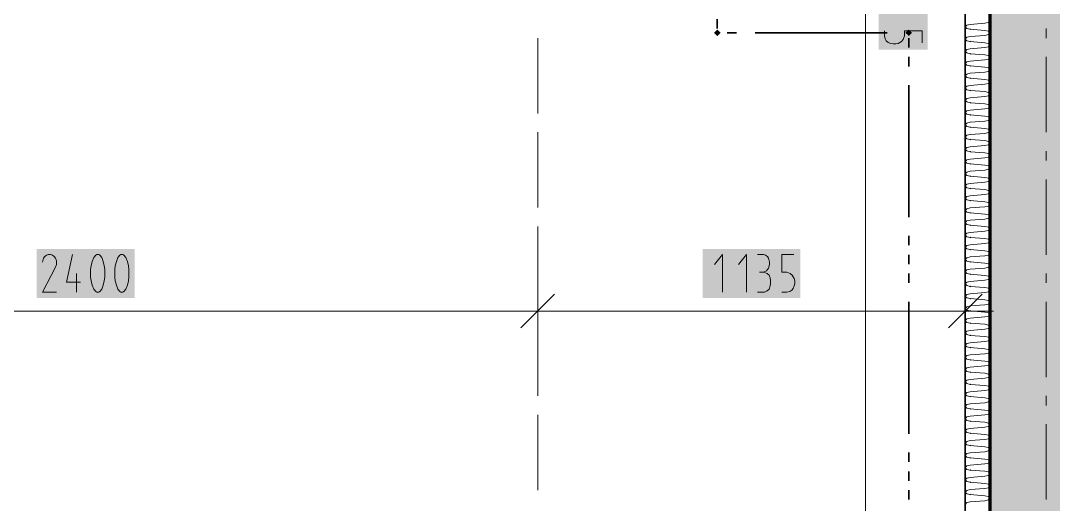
# Model space of a CAD drawing. Header units: millimetres. Extents: x 0 to 594, y 0 to 420.
# Drawn here: x 364.73 to 387, y 275.75 to 286.18 of the extents above; entities that cross this region are included whole.
import ezdxf

# ---------------------------------------------------------------- set-up
doc = ezdxf.new("R2010")
doc.units = ezdxf.units.MM
doc.header["$LTSCALE"] = 8
for name, color, linetype in [('PDF_Dopravni znaceni', 7, 'Continuous'), ('PDF_Koty delkove', 7, 'Continuous'), ('PDF_Osy hlavni', 7, 'Continuous'), ('PDF_Pozarni useky', 3, 'Continuous'), ('PDF_Steny obvodove nosne', 7, 'Continuous'), ('PDF_Steny sendvic', 7, 'Continuous')]:
    doc.layers.add(name, color=color, linetype=linetype)

msp = doc.modelspace()

# ---------------------------------------------------------------- linework, layer by layer
at = {"layer": 'PDF_Dopravni znaceni', "lineweight": 18}
for points in [[(375.882, 285.803), (375.882, 284.177)], [(375.882, 283.771), (375.882, 282.146)], [(375.882, 281.74), (375.882, 280.114)], [(375.882, 279.708), (375.882, 278.083)], [(375.882, 277.676), (375.882, 276.051)]]:
    msp.add_lwpolyline(points, dxfattribs=at)
at = {"layer": 'PDF_Koty delkove', "lineweight": 18}
for points in [[(382.954, 294.709), (382.954, 292.677), (382.954, 288.208), (382.954, 287.395), (382.954, 286.867), (382.954, 247.292), (382.954, 246.682)], [(384.172, 285.699), (384.172, 285.959), (383.794, 285.959), (383.794, 285.851), (383.766, 285.775), (383.726, 285.732), (383.658, 285.689), (383.604, 285.678), (383.55, 285.678), (383.496, 285.689), (383.442, 285.71), (383.401, 285.743), (383.374, 285.786), (383.36, 285.851), (383.36, 285.959)], [(365.502, 280.322), (365.198, 280.322), (365.48, 280.864), (365.502, 280.918), (365.502, 280.999), (365.48, 281.053), (365.448, 281.094), (365.415, 281.121), (365.372, 281.134), (365.329, 281.134), (365.285, 281.121), (365.253, 281.094), (365.22, 281.053), (365.198, 280.973)], [(365.718, 280.539), (365.849, 281.134)], [(379.865, 281.134), (379.692, 280.918)], [(379.865, 280.322), (379.865, 281.134)], [(380.385, 280.322), (380.385, 281.134), (380.212, 280.918)], [(380.624, 281.134), (380.754, 281.134), (380.798, 281.121), (380.84, 281.094), (380.862, 281.053), (380.884, 280.973), (380.884, 280.918), (380.862, 280.837), (380.819, 280.783), (380.754, 280.756), (380.667, 280.756)], [(381.404, 281.134), (381.144, 281.134), (381.144, 280.756), (381.253, 280.756), (381.328, 280.728), (381.372, 280.687), (381.414, 280.62), (381.425, 280.566), (381.425, 280.512), (381.414, 280.457), (381.393, 280.404), (381.361, 280.363), (381.318, 280.336), (381.253, 280.322), (381.144, 280.322)], [(365.935, 280.322), (365.935, 280.728)], [(380.624, 280.322), (380.775, 280.322), (380.829, 280.349), (380.873, 280.39), (380.894, 280.457), (380.905, 280.512), (380.905, 280.566), (380.894, 280.634), (380.873, 280.687), (380.829, 280.728), (380.754, 280.756)], [(366.022, 280.539), (365.718, 280.539)], [(375.882, 279.306), (375.882, 279.915), (375.882, 280.525)], [(385.105, 279.306), (385.105, 279.915), (385.105, 280.525)], [(375.516, 279.55), (376.247, 280.281)], [(384.74, 279.55), (385.471, 280.281)], [(258.862, 279.915), (284.46, 279.915), (310.058, 279.915), (335.656, 279.915), (356.378, 279.915), (375.882, 279.915), (385.105, 279.915), (385.715, 279.915)]]:
    msp.add_lwpolyline(points, dxfattribs=at)
for points in [[(366.542, 280.648), (366.542, 280.81), (366.531, 280.891), (366.51, 280.986), (366.477, 281.067), (366.434, 281.121), (366.412, 281.134), (366.369, 281.134), (366.347, 281.121), (366.304, 281.067), (366.272, 280.986), (366.249, 280.891), (366.238, 280.81), (366.238, 280.648), (366.249, 280.566), (366.272, 280.471), (366.304, 280.39), (366.347, 280.336), (366.369, 280.322), (366.412, 280.322), (366.434, 280.336), (366.477, 280.39), (366.51, 280.471), (366.531, 280.566)], [(367.062, 280.648), (367.062, 280.81), (367.051, 280.891), (367.03, 280.986), (366.997, 281.067), (366.954, 281.121), (366.932, 281.134), (366.889, 281.134), (366.867, 281.121), (366.824, 281.067), (366.792, 280.986), (366.77, 280.891), (366.759, 280.81), (366.759, 280.648), (366.77, 280.566), (366.792, 280.471), (366.824, 280.39), (366.867, 280.336), (366.889, 280.322), (366.932, 280.322), (366.954, 280.336), (366.997, 280.39), (367.03, 280.471), (367.051, 280.566)]]:
    msp.add_lwpolyline(points, close=True, dxfattribs=at)
at = {"layer": 'PDF_Koty delkove', "color": 7, "lineweight": 18, "true_color": 0xffffff, "transparency": 33554559}
for points in [[(383.238, 286.623), (383.238, 285.556), (384.294, 286.623), (384.294, 285.556)], [(365.076, 280.2), (367.184, 280.2), (365.076, 281.256), (367.184, 281.256)], [(379.44, 280.2), (381.547, 280.2), (379.44, 281.256), (381.547, 281.256)]]:
    msp.add_solid(points, dxfattribs=at)
at = {"layer": 'PDF_Osy hlavni', "lineweight": 18}
for points in [[(386.852, 286.006), (386.852, 285.803)], [(386.852, 285.396), (386.852, 283.771)], [(386.852, 283.365), (386.852, 283.162)], [(386.852, 282.755), (386.852, 281.13)], [(386.852, 280.724), (386.852, 280.521)], [(386.852, 280.114), (386.852, 278.489)], [(386.852, 278.083), (386.852, 277.879)], [(386.852, 277.473), (386.852, 275.848)]]:
    msp.add_lwpolyline(points, dxfattribs=at)
at = {"layer": 'PDF_Pozarni useky', "lineweight": 35}
for points in [[(379.755, 286.209), (379.755, 286.006)], [(379.755, 285.916), (379.762, 285.916)], [(379.965, 285.916), (380.168, 285.916)], [(380.574, 285.916), (383.419, 285.916)], [(383.825, 285.916), (383.886, 285.916)], [(383.886, 285.803), (383.886, 285.6)], [(383.886, 285.396), (383.886, 285.193)], [(383.886, 284.787), (383.886, 281.943)], [(383.886, 281.536), (383.886, 281.333)], [(383.886, 281.13), (383.886, 280.927)], [(383.886, 280.724), (383.886, 280.521)], [(383.886, 280.114), (383.886, 277.27)], [(383.886, 276.864), (383.886, 276.661)], [(383.886, 276.457), (383.886, 276.254)], [(383.886, 276.051), (383.886, 275.848)]]:
    msp.add_lwpolyline(points, dxfattribs=at)
at = {"layer": 'PDF_Pozarni useky', "lineweight": 35, "transparency": 33554559}
for points in [[(379.755, 285.987), (379.826, 285.916), (379.684, 285.916), (379.755, 285.845)], [(379.684, 285.916), (379.755, 285.987), (379.755, 285.845), (379.826, 285.916)], [(383.815, 285.916), (383.886, 285.987), (383.886, 285.845), (383.957, 285.916)], [(383.886, 285.987), (383.957, 285.916), (383.815, 285.916), (383.886, 285.845)]]:
    msp.add_solid(points, dxfattribs=at)
at = {"layer": 'PDF_Steny obvodove nosne', "lineweight": 70}
msp.add_lwpolyline([(385.633, 294.709), (369.909, 294.709), (369.909, 292.677), (381.042, 292.677), (381.855, 292.677), (385.633, 292.677), (385.633, 288.208), (385.633, 287.395), (385.633, 286.867), (385.633, 259.319)], dxfattribs=at)
at = {"layer": 'PDF_Steny obvodove nosne', "color": 9, "lineweight": 9, "true_color": 0xc0c0c0, "transparency": 33554559}
msp.add_solid([(387.665, 259.319), (387.665, 300.072), (385.633, 259.319), (385.633, 300.072)], dxfattribs=at)
at = {"layer": 'PDF_Steny sendvic', "lineweight": 35}
msp.add_lwpolyline([(385.105, 286.867), (385.105, 259.319), (385.633, 259.319), (385.633, 286.867)], dxfattribs=at)
at = {"layer": 'PDF_Steny sendvic', "lineweight": 9}
for points in [[(385.211, 286.099), (385.136, 286.084), (385.105, 286.046)], [(385.105, 286.046), (385.136, 286.009), (385.211, 285.994)], [(385.211, 286.099), (385.528, 286.125)], [(385.528, 286.125), (385.603, 286.141), (385.633, 286.173)], [(385.211, 285.835), (385.136, 285.82), (385.105, 285.782)], [(385.528, 285.967), (385.211, 285.994)], [(385.211, 285.835), (385.528, 285.861)], [(385.528, 285.967), (385.528, 285.967)], [(385.633, 285.92), (385.603, 285.952), (385.528, 285.967)], [(385.528, 285.861), (385.603, 285.877), (385.633, 285.909)], [(385.105, 285.782), (385.136, 285.745)], [(385.136, 285.745), (385.211, 285.729)], [(385.528, 285.703), (385.211, 285.729)], [(385.211, 285.571), (385.528, 285.597)], [(385.528, 285.703), (385.528, 285.703)], [(385.633, 285.656), (385.603, 285.688), (385.528, 285.703)], [(385.528, 285.597), (385.603, 285.613), (385.633, 285.645)], [(385.211, 285.571), (385.136, 285.555), (385.105, 285.518)], [(385.105, 285.518), (385.136, 285.481), (385.211, 285.465)], [(385.528, 285.439), (385.211, 285.465)], [(385.528, 285.439), (385.528, 285.439)], [(385.633, 285.392), (385.603, 285.424), (385.528, 285.439)], [(385.528, 285.333), (385.603, 285.349), (385.633, 285.381)], [(385.211, 285.307), (385.136, 285.291), (385.105, 285.254)], [(385.105, 285.254), (385.136, 285.217), (385.211, 285.201)], [(385.211, 285.307), (385.528, 285.333)], [(385.528, 285.175), (385.211, 285.201)], [(385.528, 285.175), (385.528, 285.175)], [(385.633, 285.128), (385.603, 285.159), (385.528, 285.175)], [(385.211, 285.043), (385.136, 285.027), (385.105, 284.99)], [(385.105, 284.99), (385.136, 284.953), (385.211, 284.937)], [(385.211, 285.043), (385.528, 285.069)], [(385.528, 284.911), (385.211, 284.937)], [(385.528, 285.069), (385.603, 285.084), (385.633, 285.116)], [(385.211, 284.779), (385.136, 284.763), (385.105, 284.726)], [(385.105, 284.726), (385.136, 284.688), (385.211, 284.673)], [(385.211, 284.779), (385.528, 284.805)], [(385.528, 284.911), (385.528, 284.911)], [(385.633, 284.863), (385.603, 284.895), (385.528, 284.911)], [(385.528, 284.805), (385.603, 284.82), (385.633, 284.852)], [(385.528, 284.541), (385.211, 284.515), (385.136, 284.499), (385.105, 284.462)], [(385.528, 284.647), (385.211, 284.673)], [(385.528, 284.647), (385.528, 284.647)], [(385.633, 284.599), (385.603, 284.631), (385.528, 284.647)], [(385.528, 284.541), (385.603, 284.556), (385.633, 284.588)], [(385.105, 284.462), (385.136, 284.424), (385.211, 284.409)], [(385.528, 284.277), (385.211, 284.25), (385.136, 284.235), (385.105, 284.198)], [(385.528, 284.383), (385.211, 284.409)], [(385.528, 284.383), (385.528, 284.383)], [(385.633, 284.335), (385.603, 284.367), (385.528, 284.383)], [(385.528, 284.277), (385.603, 284.292), (385.633, 284.324)], [(385.105, 284.198), (385.136, 284.16), (385.211, 284.145)], [(385.528, 284.119), (385.211, 284.145)], [(385.528, 284.119), (385.528, 284.119)], [(385.633, 284.071), (385.603, 284.103), (385.528, 284.119)], [(385.528, 284.012), (385.603, 284.028), (385.633, 284.06)], [(385.528, 284.012), (385.211, 283.986), (385.136, 283.971), (385.105, 283.933)], [(385.105, 283.933), (385.136, 283.896), (385.211, 283.881)], [(385.528, 283.855), (385.211, 283.881)], [(385.528, 283.855), (385.528, 283.855)], [(385.633, 283.807), (385.603, 283.839), (385.528, 283.855)], [(385.211, 283.722), (385.136, 283.707), (385.105, 283.669)], [(385.105, 283.669), (385.136, 283.632), (385.211, 283.617)], [(385.211, 283.722), (385.528, 283.748)], [(385.528, 283.59), (385.211, 283.617)], [(385.528, 283.748), (385.603, 283.764), (385.633, 283.796)], [(385.528, 283.59), (385.528, 283.59)], [(385.633, 283.543), (385.603, 283.575), (385.528, 283.59)], [(385.211, 283.458), (385.136, 283.443), (385.105, 283.405)], [(385.105, 283.405), (385.136, 283.368), (385.211, 283.352)], [(385.211, 283.458), (385.528, 283.484)], [(385.528, 283.484), (385.603, 283.5), (385.633, 283.532)], [(385.211, 283.194), (385.136, 283.179), (385.105, 283.141)], [(385.105, 283.141), (385.136, 283.104), (385.211, 283.088)], [(385.528, 283.326), (385.211, 283.352)], [(385.211, 283.194), (385.528, 283.22)], [(385.528, 283.326), (385.528, 283.326)], [(385.633, 283.279), (385.603, 283.311), (385.528, 283.326)], [(385.528, 283.22), (385.603, 283.236), (385.633, 283.268)], [(385.211, 282.93), (385.136, 282.914), (385.105, 282.877)], [(385.528, 283.062), (385.211, 283.088)], [(385.211, 282.93), (385.528, 282.956)], [(385.528, 283.062), (385.528, 283.062)], [(385.528, 283.062), (385.528, 283.062)], [(385.633, 283.015), (385.603, 283.047), (385.528, 283.062)], [(385.528, 282.956), (385.603, 282.972), (385.633, 283.004)], [(385.105, 282.877), (385.136, 282.84), (385.211, 282.824)], [(385.528, 282.798), (385.211, 282.824)], [(385.211, 282.666), (385.528, 282.692)], [(385.528, 282.798), (385.528, 282.798)], [(385.633, 282.751), (385.603, 282.783), (385.528, 282.798)], [(385.528, 282.692), (385.603, 282.707), (385.633, 282.739)], [(385.211, 282.666), (385.136, 282.65), (385.105, 282.613)], [(385.105, 282.613), (385.136, 282.576), (385.211, 282.56)], [(385.528, 282.534), (385.211, 282.56)], [(385.528, 282.534), (385.528, 282.534)], [(385.633, 282.486), (385.603, 282.518), (385.528, 282.534)], [(385.528, 282.428), (385.603, 282.443), (385.633, 282.475)], [(385.211, 282.402), (385.136, 282.386), (385.105, 282.349)], [(385.105, 282.349), (385.136, 282.311), (385.211, 282.296)], [(385.211, 282.402), (385.528, 282.428)], [(385.528, 282.27), (385.211, 282.296)], [(385.528, 282.27), (385.528, 282.27)], [(385.633, 282.222), (385.603, 282.254), (385.528, 282.27)], [(385.211, 282.138), (385.136, 282.122), (385.105, 282.085)], [(385.105, 282.085), (385.136, 282.047), (385.211, 282.032)], [(385.211, 282.138), (385.528, 282.164)], [(385.528, 282.006), (385.211, 282.032)], [(385.528, 282.164), (385.603, 282.179), (385.633, 282.211)], [(385.211, 281.873), (385.136, 281.858), (385.105, 281.821)], [(385.105, 281.821), (385.136, 281.783), (385.211, 281.768)], [(385.211, 281.873), (385.528, 281.9)], [(385.528, 282.006), (385.528, 282.006)], [(385.633, 281.958), (385.603, 281.99), (385.528, 282.006)], [(385.528, 281.9), (385.603, 281.915), (385.633, 281.947)], [(385.528, 281.635), (385.211, 281.609), (385.136, 281.594), (385.105, 281.557)], [(385.528, 281.742), (385.211, 281.768)], [(385.528, 281.742), (385.528, 281.742)], [(385.633, 281.694), (385.603, 281.726), (385.528, 281.742)], [(385.528, 281.635), (385.603, 281.651), (385.633, 281.683)], [(385.105, 281.557), (385.136, 281.519), (385.211, 281.504)], [(385.528, 281.371), (385.211, 281.345), (385.136, 281.33), (385.105, 281.292)], [(385.528, 281.478), (385.211, 281.504)], [(385.528, 281.478), (385.528, 281.478)], [(385.633, 281.43), (385.603, 281.462), (385.528, 281.478)], [(385.528, 281.371), (385.603, 281.387), (385.633, 281.419)], [(385.105, 281.292), (385.136, 281.255), (385.211, 281.24)], [(385.528, 281.213), (385.211, 281.24)], [(385.528, 281.213), (385.528, 281.213)], [(385.633, 281.166), (385.603, 281.198), (385.528, 281.213)], [(385.528, 281.107), (385.603, 281.123), (385.633, 281.155)], [(385.211, 281.081), (385.136, 281.066), (385.105, 281.028)], [(385.105, 281.028), (385.136, 280.991), (385.211, 280.975)], [(385.211, 281.081), (385.528, 281.107)], [(385.528, 280.949), (385.211, 280.975)], [(385.528, 280.949), (385.528, 280.949)], [(385.633, 280.902), (385.603, 280.934), (385.528, 280.949)], [(385.528, 280.843), (385.211, 280.817), (385.136, 280.802), (385.105, 280.764)], [(385.105, 280.764), (385.136, 280.727), (385.211, 280.711)], [(385.528, 280.685), (385.211, 280.711)], [(385.528, 280.843), (385.603, 280.859), (385.633, 280.891)], [(385.528, 280.685), (385.528, 280.685)], [(385.633, 280.638), (385.603, 280.67), (385.528, 280.685)], [(385.211, 280.553), (385.136, 280.537), (385.105, 280.5)], [(385.105, 280.5), (385.136, 280.463), (385.211, 280.447)], [(385.211, 280.553), (385.528, 280.579)], [(385.528, 280.579), (385.603, 280.595), (385.633, 280.627)], [(385.211, 280.289), (385.136, 280.273), (385.105, 280.236)], [(385.105, 280.236), (385.136, 280.199), (385.211, 280.183)], [(385.528, 280.421), (385.211, 280.447)], [(385.211, 280.289), (385.528, 280.315)], [(385.528, 280.421), (385.528, 280.421)], [(385.633, 280.374), (385.603, 280.406), (385.528, 280.421)], [(385.528, 280.315), (385.603, 280.33), (385.633, 280.362)], [(385.211, 280.025), (385.136, 280.009), (385.105, 279.972)], [(385.528, 280.157), (385.211, 280.183)], [(385.211, 280.025), (385.528, 280.051)], [(385.528, 280.157), (385.528, 280.157)], [(385.633, 280.109), (385.603, 280.141), (385.528, 280.157)], [(385.528, 280.051), (385.603, 280.066), (385.633, 280.098)], [(385.105, 279.972), (385.136, 279.935), (385.211, 279.919)], [(385.528, 279.893), (385.211, 279.919)], [(385.528, 279.893), (385.528, 279.893)], [(385.633, 279.845), (385.603, 279.877), (385.528, 279.893)], [(385.528, 279.787), (385.603, 279.802), (385.633, 279.834)], [(385.211, 279.761), (385.136, 279.745), (385.105, 279.708)], [(385.105, 279.708), (385.136, 279.67), (385.211, 279.655)], [(385.211, 279.761), (385.528, 279.787)], [(385.528, 279.629), (385.211, 279.655)], [(385.528, 279.629), (385.528, 279.629)], [(385.633, 279.581), (385.603, 279.613), (385.528, 279.629)], [(385.528, 279.523), (385.603, 279.538), (385.633, 279.57)], [(385.211, 279.496), (385.136, 279.481), (385.105, 279.444)], [(385.105, 279.444), (385.136, 279.406), (385.211, 279.391)], [(385.211, 279.496), (385.528, 279.523)], [(385.528, 279.365), (385.211, 279.391)], [(385.528, 279.365), (385.528, 279.365)], [(385.633, 279.317), (385.603, 279.349), (385.528, 279.365)], [(385.211, 279.232), (385.136, 279.217), (385.105, 279.18)], [(385.105, 279.18), (385.136, 279.142)], [(385.136, 279.142), (385.211, 279.127)], [(385.211, 279.232), (385.528, 279.259)], [(385.528, 279.101), (385.211, 279.127)], [(385.528, 279.259), (385.603, 279.274), (385.633, 279.306)], [(385.211, 278.968), (385.136, 278.953), (385.105, 278.915)], [(385.105, 278.915), (385.136, 278.878), (385.211, 278.863)], [(385.211, 278.968), (385.528, 278.994)], [(385.528, 279.101), (385.528, 279.101)], [(385.633, 279.053), (385.603, 279.085), (385.528, 279.101)], [(385.528, 278.994), (385.603, 279.01), (385.633, 279.042)], [(385.211, 278.704), (385.136, 278.689), (385.105, 278.651)], [(385.528, 278.836), (385.211, 278.863)], [(385.211, 278.704), (385.528, 278.73)], [(385.528, 278.836), (385.528, 278.836)], [(385.633, 278.789), (385.603, 278.821), (385.528, 278.836)], [(385.528, 278.73), (385.603, 278.746), (385.633, 278.778)], [(385.105, 278.651), (385.136, 278.614), (385.211, 278.599)], [(385.528, 278.572), (385.211, 278.599)], [(385.211, 278.44), (385.528, 278.466)], [(385.528, 278.572), (385.528, 278.572)], [(385.633, 278.525), (385.603, 278.557), (385.528, 278.572)], [(385.528, 278.466), (385.603, 278.482), (385.633, 278.514)], [(385.211, 278.44), (385.136, 278.425), (385.105, 278.387)], [(385.105, 278.387), (385.136, 278.35), (385.211, 278.334)], [(385.528, 278.308), (385.211, 278.334)], [(385.528, 278.308), (385.528, 278.308)], [(385.633, 278.261), (385.603, 278.293), (385.528, 278.308)], [(385.528, 278.202), (385.603, 278.218), (385.633, 278.25)], [(385.211, 278.176), (385.136, 278.16), (385.105, 278.123)], [(385.105, 278.123), (385.136, 278.086), (385.211, 278.07)], [(385.211, 278.176), (385.528, 278.202)], [(385.528, 278.044), (385.211, 278.07)], [(385.528, 278.044), (385.528, 278.044)], [(385.603, 278.029), (385.528, 278.044)], [(385.633, 277.997), (385.603, 278.029)], [(385.211, 277.912), (385.136, 277.896), (385.105, 277.859)], [(385.105, 277.859), (385.136, 277.822), (385.211, 277.806)], [(385.211, 277.912), (385.528, 277.938)], [(385.528, 277.78), (385.211, 277.806)], [(385.528, 277.938), (385.603, 277.954), (385.633, 277.986)], [(385.211, 277.648), (385.136, 277.632), (385.105, 277.595)], [(385.105, 277.595), (385.136, 277.558), (385.211, 277.542)], [(385.211, 277.648), (385.528, 277.674)], [(385.528, 277.78), (385.528, 277.78)], [(385.633, 277.733), (385.603, 277.764), (385.528, 277.78)], [(385.528, 277.674), (385.603, 277.689), (385.633, 277.721)], [(385.211, 277.384), (385.136, 277.368), (385.105, 277.331)], [(385.528, 277.516), (385.211, 277.542)], [(385.211, 277.384), (385.528, 277.41)], [(385.528, 277.516), (385.528, 277.516)], [(385.633, 277.468), (385.603, 277.5), (385.528, 277.516)], [(385.528, 277.41), (385.603, 277.425), (385.633, 277.457)], [(385.105, 277.331), (385.136, 277.293), (385.211, 277.278)], [(385.211, 277.12), (385.136, 277.104), (385.105, 277.067)], [(385.528, 277.252), (385.211, 277.278)], [(385.211, 277.12), (385.528, 277.146)], [(385.528, 277.252), (385.528, 277.252)], [(385.633, 277.204), (385.603, 277.236), (385.528, 277.252)], [(385.528, 277.146), (385.603, 277.161), (385.633, 277.193)], [(385.105, 277.067), (385.136, 277.029), (385.211, 277.014)], [(385.528, 276.988), (385.211, 277.014)], [(385.528, 276.988), (385.528, 276.988)], [(385.633, 276.94), (385.603, 276.972), (385.528, 276.988)], [(385.528, 276.882), (385.603, 276.897), (385.633, 276.929)], [(385.211, 276.855), (385.136, 276.84), (385.105, 276.803)], [(385.105, 276.803), (385.136, 276.765), (385.211, 276.75)], [(385.211, 276.855), (385.528, 276.882)], [(385.528, 276.724), (385.211, 276.75)], [(385.528, 276.724), (385.528, 276.724)], [(385.633, 276.676), (385.603, 276.708), (385.528, 276.724)], [(385.211, 276.591), (385.136, 276.576), (385.105, 276.538)], [(385.105, 276.538), (385.136, 276.501), (385.211, 276.486)], [(385.211, 276.591), (385.528, 276.617)], [(385.528, 276.46), (385.211, 276.486)], [(385.528, 276.617), (385.603, 276.633), (385.633, 276.665)], [(385.528, 276.46), (385.528, 276.46)], [(385.633, 276.412), (385.603, 276.444), (385.528, 276.46)], [(385.211, 276.327), (385.136, 276.312), (385.105, 276.274)], [(385.105, 276.274), (385.136, 276.237), (385.211, 276.222)], [(385.211, 276.327), (385.528, 276.353)], [(385.528, 276.353), (385.603, 276.369), (385.633, 276.401)], [(385.211, 276.063), (385.136, 276.048), (385.105, 276.01)], [(385.105, 276.01), (385.136, 275.973), (385.211, 275.957)], [(385.528, 276.195), (385.211, 276.222)], [(385.211, 276.063), (385.528, 276.089)], [(385.528, 276.195), (385.528, 276.195)], [(385.633, 276.148), (385.603, 276.18), (385.528, 276.195)], [(385.528, 276.089), (385.603, 276.105), (385.633, 276.137)], [(385.211, 275.799), (385.136, 275.784), (385.105, 275.746)], [(385.528, 275.931), (385.211, 275.957)], [(385.211, 275.799), (385.528, 275.825)], [(385.528, 275.931), (385.528, 275.931)], [(385.633, 275.884), (385.603, 275.916), (385.528, 275.931)], [(385.528, 275.825), (385.603, 275.841), (385.633, 275.873)]]:
    msp.add_lwpolyline(points, dxfattribs=at)
at = {"layer": 'PDF_Steny sendvic', "lineweight": 9, "transparency": 33554559}
for points in [[(385.211, 286.012), (385.229, 285.994), (385.193, 285.994), (385.211, 285.975)], [(385.211, 285.748), (385.229, 285.729), (385.193, 285.729), (385.211, 285.711)], [(385.211, 285.484), (385.229, 285.465), (385.193, 285.465), (385.211, 285.447)], [(385.211, 285.219), (385.229, 285.201), (385.193, 285.201), (385.211, 285.183)], [(385.211, 284.955), (385.229, 284.937), (385.193, 284.937), (385.211, 284.919)], [(385.211, 284.691), (385.229, 284.673), (385.193, 284.673), (385.211, 284.655)], [(385.211, 284.427), (385.229, 284.409), (385.193, 284.409), (385.211, 284.391)], [(385.211, 284.163), (385.229, 284.145), (385.193, 284.145), (385.211, 284.126)], [(385.211, 283.899), (385.229, 283.881), (385.193, 283.881), (385.211, 283.862)], [(385.211, 283.635), (385.229, 283.617), (385.193, 283.617), (385.211, 283.598)], [(385.211, 283.371), (385.229, 283.352), (385.193, 283.352), (385.211, 283.334)], [(385.211, 283.107), (385.229, 283.088), (385.193, 283.088), (385.211, 283.07)], [(385.211, 282.843), (385.229, 282.824), (385.193, 282.824), (385.211, 282.806)], [(385.211, 282.578), (385.229, 282.56), (385.193, 282.56), (385.211, 282.542)], [(385.211, 282.314), (385.229, 282.296), (385.193, 282.296), (385.211, 282.278)], [(385.211, 282.05), (385.229, 282.032), (385.193, 282.032), (385.211, 282.014)], [(385.211, 281.786), (385.229, 281.768), (385.193, 281.768), (385.211, 281.75)], [(385.211, 281.522), (385.229, 281.504), (385.193, 281.504), (385.211, 281.485)], [(385.211, 281.258), (385.229, 281.24), (385.193, 281.24), (385.211, 281.221)], [(385.211, 280.994), (385.229, 280.975), (385.193, 280.975), (385.211, 280.957)], [(385.211, 280.73), (385.229, 280.711), (385.193, 280.711), (385.211, 280.693)], [(385.211, 280.466), (385.229, 280.447), (385.193, 280.447), (385.211, 280.429)], [(385.211, 280.201), (385.229, 280.183), (385.193, 280.183), (385.211, 280.165)], [(385.211, 279.937), (385.229, 279.919), (385.193, 279.919), (385.211, 279.901)], [(385.211, 279.673), (385.229, 279.655), (385.193, 279.655), (385.211, 279.637)], [(385.211, 279.409), (385.229, 279.391), (385.193, 279.391), (385.211, 279.373)], [(385.211, 279.145), (385.229, 279.127), (385.193, 279.127), (385.211, 279.108)], [(385.211, 278.881), (385.229, 278.863), (385.193, 278.863), (385.211, 278.844)], [(385.211, 278.617), (385.229, 278.599), (385.193, 278.599), (385.211, 278.58)], [(385.211, 278.353), (385.229, 278.334), (385.193, 278.334), (385.211, 278.316)], [(385.211, 278.089), (385.229, 278.07), (385.193, 278.07), (385.211, 278.052)], [(385.211, 277.824), (385.229, 277.806), (385.193, 277.806), (385.211, 277.788)], [(385.211, 277.56), (385.229, 277.542), (385.193, 277.542), (385.211, 277.524)], [(385.211, 277.296), (385.229, 277.278), (385.193, 277.278), (385.211, 277.26)], [(385.211, 277.032), (385.229, 277.014), (385.193, 277.014), (385.211, 276.996)], [(385.211, 276.768), (385.229, 276.75), (385.193, 276.75), (385.211, 276.731)], [(385.211, 276.504), (385.229, 276.486), (385.193, 276.486), (385.211, 276.467)], [(385.211, 276.24), (385.229, 276.222), (385.193, 276.222), (385.211, 276.203)], [(385.211, 275.976), (385.229, 275.957), (385.193, 275.957), (385.211, 275.939)]]:
    msp.add_solid(points, dxfattribs=at)

doc.saveas('drawing.dxf')
